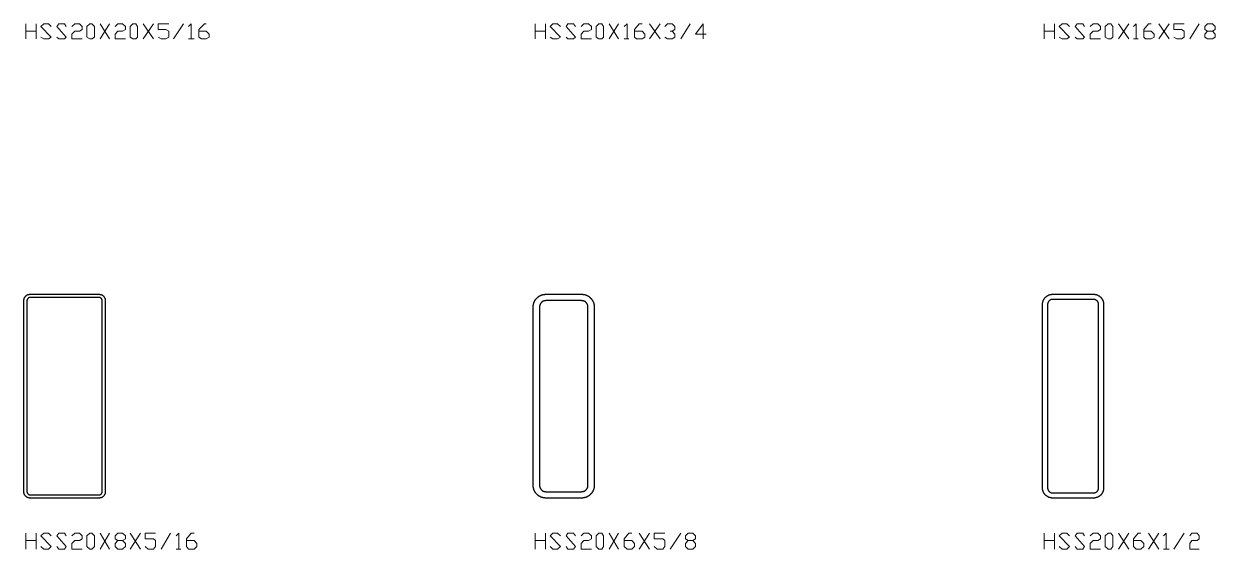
# Model space of a CAD drawing. Header units: inches. Extents: x 0 to 975, y -1305 to 34.
# Drawn here: x 0 to 116.9, y -255 to -203.5 of the extents above; entities that cross this region are included whole.
import ezdxf

# ---------------------------------------------------------------- set-up
doc = ezdxf.new("R2010")
doc.units = ezdxf.units.IN
doc.header["$MEASUREMENT"] = 0
doc.layers.add('AISC_STEEL', color=7, linetype='Continuous')

msp = doc.modelspace()

# ---------------------------------------------------------------- linework, layer by layer
at = {"color": 3, "lineweight": 0}
for p, q in [((0.2, -204.94), (0.2, -203.47)), ((1.22, -203.47), (1.22, -204.94)), ((7.49, -203.47), (8.41, -204.94)), ((7.49, -204.94), (8.41, -203.47)), ((11.73, -203.47), (12.74, -204.94)), ((11.73, -204.94), (12.74, -203.47)), ((14.68, -204.94), (15.69, -203.47)), ((50.18, -204.94), (50.18, -203.47)), ((51.2, -203.47), (51.2, -204.94)), ((57.47, -203.47), (58.39, -204.94)), ((57.47, -204.94), (58.39, -203.47)), ((61.43, -203.47), (62.45, -204.94)), ((61.43, -204.94), (62.45, -203.47)), ((64.48, -204.94), (65.4, -203.47)), ((100.16, -204.94), (100.16, -203.47)), ((101.18, -203.47), (101.18, -204.94)), ((107.45, -203.47), (108.46, -204.94)), ((107.45, -204.94), (108.46, -203.47)), ((111.41, -203.47), (112.43, -204.94)), ((111.41, -204.94), (112.43, -203.47)), ((114.46, -204.94), (115.38, -203.47)), ((0.2, -204.2), (1.22, -204.2)), ((50.18, -204.2), (51.2, -204.2)), ((100.16, -204.2), (101.18, -204.2)), ((6.47, -204.94), (6.47, -204.94)), ((10.71, -204.94), (10.71, -204.94)), ((16.15, -204.94), (16.71, -204.94)), ((56.45, -204.94), (56.45, -204.94)), ((58.94, -204.94), (59.4, -204.94)), ((106.43, -204.94), (106.43, -204.94)), ((108.92, -204.94), (109.39, -204.94)), ((0.2, -255.01), (0.2, -253.45)), ((1.22, -253.45), (1.22, -255.01)), ((7.49, -253.45), (8.41, -255.01)), ((7.49, -255.01), (8.41, -253.45)), ((10.44, -253.45), (11.45, -255.01)), ((10.44, -255.01), (11.45, -253.45)), ((13.48, -255.01), (14.4, -253.45)), ((50.18, -255.01), (50.18, -253.45)), ((51.2, -253.45), (51.2, -255.01)), ((57.47, -253.45), (58.39, -255.01)), ((57.47, -255.01), (58.39, -253.45)), ((60.42, -253.45), (61.43, -255.01)), ((60.42, -255.01), (61.43, -253.45)), ((63.46, -255.01), (64.48, -253.45)), ((100.16, -255.01), (100.16, -253.45)), ((101.18, -253.45), (101.18, -255.01)), ((107.45, -253.45), (108.46, -255.01)), ((107.45, -255.01), (108.46, -253.45)), ((110.4, -253.45), (111.41, -255.01)), ((110.4, -255.01), (111.41, -253.45)), ((112.89, -255.01), (113.9, -253.45)), ((0.2, -254.18), (1.22, -254.18)), ((50.18, -254.18), (51.2, -254.18)), ((100.16, -254.18), (101.18, -254.18)), ((6.47, -255.01), (6.47, -255.01)), ((14.96, -255.01), (15.42, -255.01)), ((56.45, -255.01), (56.45, -255.01)), ((106.43, -255.01), (106.43, -255.01)), ((111.88, -255.01), (112.43, -255.01))]:
    msp.add_line(p, q, dxfattribs=at)
for points in [[(1.68, -204.76), (1.95, -204.94), (2.41, -204.94), (2.69, -204.76), (1.68, -203.74), (1.95, -203.47), (2.41, -203.47), (2.69, -203.74)], [(3.24, -204.76), (3.43, -204.94), (3.98, -204.94), (4.17, -204.76), (3.24, -203.74), (3.43, -203.47), (3.98, -203.47), (4.17, -203.74)], [(4.72, -203.74), (5, -203.47), (5.46, -203.47), (5.73, -203.74), (5.73, -204.02), (5.46, -204.2), (5, -204.2), (4.72, -204.48), (4.72, -204.94), (5.73, -204.94)], [(8.96, -203.74), (9.24, -203.47), (9.7, -203.47), (9.98, -203.74), (9.98, -204.02), (9.7, -204.2), (9.24, -204.2), (8.96, -204.48), (8.96, -204.94), (9.98, -204.94)], [(13.2, -204.76), (13.48, -204.94), (13.94, -204.94), (14.22, -204.76), (14.22, -204.2), (13.94, -204.02), (13.2, -204.02), (13.2, -203.47), (14.22, -203.47)], [(16.15, -203.74), (16.43, -203.47), (16.43, -204.94)], [(17.17, -204.2), (17.91, -204.2), (18.18, -204.48), (18.18, -204.76), (17.91, -204.94), (17.45, -204.94), (17.17, -204.76), (17.17, -204.02), (17.72, -203.47), (17.91, -203.47)], [(51.66, -204.76), (51.93, -204.94), (52.4, -204.94), (52.67, -204.76), (51.66, -203.74), (51.93, -203.47), (52.4, -203.47), (52.67, -203.74)], [(53.23, -204.76), (53.41, -204.94), (53.96, -204.94), (54.15, -204.76), (53.23, -203.74), (53.41, -203.47), (53.96, -203.47), (54.15, -203.74)], [(54.7, -203.74), (54.98, -203.47), (55.44, -203.47), (55.72, -203.74), (55.72, -204.02), (55.44, -204.2), (54.98, -204.2), (54.7, -204.48), (54.7, -204.94), (55.72, -204.94)], [(58.94, -203.74), (59.22, -203.47), (59.22, -204.94)], [(59.96, -204.2), (60.69, -204.2), (60.97, -204.48), (60.97, -204.76), (60.69, -204.94), (60.14, -204.94), (59.96, -204.76), (59.96, -204.02), (60.42, -203.47), (60.69, -203.47)], [(62.91, -203.74), (63.18, -203.47), (63.65, -203.47), (63.92, -203.74), (63.92, -204.02), (63.65, -204.2), (63.46, -204.2)], [(66.97, -204.48), (65.95, -204.48), (66.69, -203.47), (66.69, -204.94)], [(101.64, -204.76), (101.92, -204.94), (102.38, -204.94), (102.65, -204.76), (101.64, -203.74), (101.92, -203.47), (102.38, -203.47), (102.65, -203.74)], [(103.21, -204.76), (103.39, -204.94), (103.94, -204.94), (104.13, -204.76), (103.21, -203.74), (103.39, -203.47), (103.94, -203.47), (104.13, -203.74)], [(104.68, -203.74), (104.96, -203.47), (105.42, -203.47), (105.7, -203.74), (105.7, -204.02), (105.42, -204.2), (104.96, -204.2), (104.68, -204.48), (104.68, -204.94), (105.7, -204.94)], [(108.92, -203.74), (109.2, -203.47), (109.2, -204.94)], [(109.94, -204.2), (110.68, -204.2), (110.95, -204.48), (110.95, -204.76), (110.68, -204.94), (110.12, -204.94), (109.94, -204.76), (109.94, -204.02), (110.4, -203.47), (110.68, -203.47)], [(112.89, -204.76), (113.17, -204.94), (113.63, -204.94), (113.9, -204.76), (113.9, -204.2), (113.63, -204.02), (112.89, -204.02), (112.89, -203.47), (113.9, -203.47)], [(116.67, -204.2), (116.95, -204.48), (116.95, -204.76), (116.67, -204.94), (116.21, -204.94), (115.93, -204.76), (115.93, -204.48), (116.21, -204.2), (116.67, -204.2), (116.95, -204.02), (116.95, -203.74), (116.67, -203.47), (116.21, -203.47), (115.93, -203.74), (115.93, -204.02), (116.21, -204.2)], [(63.65, -204.2), (63.92, -204.48), (63.92, -204.76), (63.65, -204.94), (63.18, -204.94), (62.91, -204.76)], [(1.68, -254.74), (1.95, -255.01), (2.41, -255.01), (2.69, -254.74), (1.68, -253.72), (1.95, -253.45), (2.41, -253.45), (2.69, -253.72)], [(3.24, -254.74), (3.43, -255.01), (3.98, -255.01), (4.17, -254.74), (3.24, -253.72), (3.43, -253.45), (3.98, -253.45), (4.17, -253.72)], [(4.72, -253.72), (5, -253.45), (5.46, -253.45), (5.73, -253.72), (5.73, -254), (5.46, -254.18), (5, -254.18), (4.72, -254.46), (4.72, -255.01), (5.73, -255.01)], [(9.7, -254.18), (9.98, -254.46), (9.98, -254.74), (9.7, -255.01), (9.24, -255.01), (8.96, -254.74), (8.96, -254.46), (9.24, -254.18), (9.7, -254.18), (9.98, -254), (9.98, -253.72), (9.7, -253.45), (9.24, -253.45), (8.96, -253.72), (8.96, -254), (9.24, -254.18)], [(11.91, -254.74), (12.19, -255.01), (12.74, -255.01), (12.93, -254.74), (12.93, -254.18), (12.74, -254), (11.91, -254), (11.91, -253.45), (12.93, -253.45)], [(14.96, -253.72), (15.23, -253.45), (15.23, -255.01)], [(15.97, -254.18), (16.71, -254.18), (16.98, -254.46), (16.98, -254.74), (16.71, -255.01), (16.15, -255.01), (15.97, -254.74), (15.97, -254), (16.43, -253.45), (16.71, -253.45)], [(51.66, -254.74), (51.93, -255.01), (52.4, -255.01), (52.67, -254.74), (51.66, -253.72), (51.93, -253.45), (52.4, -253.45), (52.67, -253.72)], [(53.23, -254.74), (53.41, -255.01), (53.96, -255.01), (54.15, -254.74), (53.23, -253.72), (53.41, -253.45), (53.96, -253.45), (54.15, -253.72)], [(54.7, -253.72), (54.98, -253.45), (55.44, -253.45), (55.72, -253.72), (55.72, -254), (55.44, -254.18), (54.98, -254.18), (54.7, -254.46), (54.7, -255.01), (55.72, -255.01)], [(58.94, -254.18), (59.68, -254.18), (59.96, -254.46), (59.96, -254.74), (59.68, -255.01), (59.22, -255.01), (58.94, -254.74), (58.94, -254), (59.4, -253.45), (59.68, -253.45)], [(61.89, -254.74), (62.17, -255.01), (62.72, -255.01), (62.91, -254.74), (62.91, -254.18), (62.72, -254), (61.89, -254), (61.89, -253.45), (62.91, -253.45)], [(65.67, -254.18), (65.95, -254.46), (65.95, -254.74), (65.67, -255.01), (65.21, -255.01), (64.94, -254.74), (64.94, -254.46), (65.21, -254.18), (65.67, -254.18), (65.95, -254), (65.95, -253.72), (65.67, -253.45), (65.21, -253.45), (64.94, -253.72), (64.94, -254), (65.21, -254.18)], [(101.64, -254.74), (101.92, -255.01), (102.38, -255.01), (102.65, -254.74), (101.64, -253.72), (101.92, -253.45), (102.38, -253.45), (102.65, -253.72)], [(103.21, -254.74), (103.39, -255.01), (103.94, -255.01), (104.13, -254.74), (103.21, -253.72), (103.39, -253.45), (103.94, -253.45), (104.13, -253.72)], [(104.68, -253.72), (104.96, -253.45), (105.42, -253.45), (105.7, -253.72), (105.7, -254), (105.42, -254.18), (104.96, -254.18), (104.68, -254.46), (104.68, -255.01), (105.7, -255.01)], [(108.92, -254.18), (109.66, -254.18), (109.94, -254.46), (109.94, -254.74), (109.66, -255.01), (109.2, -255.01), (108.92, -254.74), (108.92, -254), (109.39, -253.45), (109.66, -253.45)], [(111.88, -253.72), (112.15, -253.45), (112.15, -255.01)], [(114.46, -253.72), (114.64, -253.45), (115.19, -253.45), (115.38, -253.72), (115.38, -254), (115.19, -254.18), (114.64, -254.18), (114.46, -254.46), (114.46, -255.01), (115.38, -255.01)]]:
    msp.add_lwpolyline(points, dxfattribs=at)
for points in [[(6.47, -204.94), (6.19, -204.76), (6.19, -203.74), (6.47, -203.47), (6.66, -203.47), (6.93, -203.74), (6.93, -204.76), (6.66, -204.94)], [(10.71, -204.94), (10.44, -204.76), (10.44, -203.74), (10.71, -203.47), (10.99, -203.47), (11.17, -203.74), (11.17, -204.76), (10.99, -204.94)], [(56.45, -204.94), (56.18, -204.76), (56.18, -203.74), (56.45, -203.47), (56.73, -203.47), (56.91, -203.74), (56.91, -204.76), (56.73, -204.94)], [(106.43, -204.94), (106.16, -204.76), (106.16, -203.74), (106.43, -203.47), (106.71, -203.47), (106.9, -203.74), (106.9, -204.76), (106.71, -204.94)], [(6.47, -255.01), (6.19, -254.74), (6.19, -253.72), (6.47, -253.45), (6.66, -253.45), (6.93, -253.72), (6.93, -254.74), (6.66, -255.01)], [(56.45, -255.01), (56.18, -254.74), (56.18, -253.72), (56.45, -253.45), (56.73, -253.45), (56.91, -253.72), (56.91, -254.74), (56.73, -255.01)], [(106.43, -255.01), (106.16, -254.74), (106.16, -253.72), (106.43, -253.45), (106.71, -253.45), (106.9, -253.72), (106.9, -254.74), (106.71, -255.01)]]:
    msp.add_lwpolyline(points, close=True, dxfattribs=at)
at = {"layer": 'AISC_STEEL'}
for points in [[(7.38, -230), (7.4, -230), (7.43, -230), (7.46, -230.01), (7.49, -230.01), (7.52, -230.02), (7.55, -230.03), (7.58, -230.03), (7.61, -230.04), (7.63, -230.06), (7.66, -230.07), (7.69, -230.08), (7.71, -230.1), (7.74, -230.12), (7.76, -230.13), (7.78, -230.15), (7.81, -230.17), (7.83, -230.19), (7.85, -230.22), (7.87, -230.24), (7.88, -230.26), (7.9, -230.29), (7.92, -230.31), (7.93, -230.34), (7.94, -230.37), (7.96, -230.39), (7.97, -230.42), (7.97, -230.45), (7.98, -230.48), (7.99, -230.51), (7.99, -230.54), (8, -230.57), (8, -230.6), (8, -230.62), (8, -249.38), (8, -249.4), (8, -249.43), (7.99, -249.46), (7.99, -249.49), (7.98, -249.52), (7.97, -249.55), (7.97, -249.58), (7.96, -249.61), (7.94, -249.63), (7.93, -249.66), (7.92, -249.69), (7.9, -249.71), (7.88, -249.74), (7.87, -249.76), (7.85, -249.78), (7.83, -249.81), (7.81, -249.83), (7.78, -249.85), (7.76, -249.87), (7.74, -249.88), (7.71, -249.9), (7.69, -249.92), (7.66, -249.93), (7.63, -249.94), (7.61, -249.96), (7.58, -249.97), (7.55, -249.97), (7.52, -249.98), (7.49, -249.99), (7.46, -249.99), (7.43, -250), (7.4, -250), (7.38, -250), (0.62, -250), (0.6, -250), (0.57, -250), (0.54, -249.99), (0.51, -249.99), (0.48, -249.98), (0.45, -249.97), (0.42, -249.97), (0.39, -249.96), (0.37, -249.94), (0.34, -249.93), (0.31, -249.92), (0.29, -249.9), (0.26, -249.88), (0.24, -249.87), (0.22, -249.85), (0.19, -249.83), (0.17, -249.81), (0.15, -249.78), (0.13, -249.76), (0.12, -249.74), (0.1, -249.71), (0.08, -249.69), (0.07, -249.66), (0.06, -249.63), (0.04, -249.61), (0.03, -249.58), (0.03, -249.55), (0.02, -249.52), (0.01, -249.49), (0.01, -249.46), (0, -249.43), (0, -249.4), (0, -249.38), (0, -230.62), (0, -230.6), (0, -230.57), (0.01, -230.54), (0.01, -230.51), (0.02, -230.48), (0.03, -230.45), (0.03, -230.42), (0.04, -230.39), (0.06, -230.37), (0.07, -230.34), (0.08, -230.31), (0.1, -230.29), (0.12, -230.26), (0.13, -230.24), (0.15, -230.22), (0.17, -230.19), (0.19, -230.17), (0.22, -230.15), (0.24, -230.13), (0.26, -230.12), (0.29, -230.1), (0.31, -230.08), (0.34, -230.07), (0.37, -230.06), (0.39, -230.04), (0.42, -230.03), (0.45, -230.03), (0.48, -230.02), (0.51, -230.01), (0.54, -230.01), (0.57, -230), (0.6, -230), (0.62, -230)], [(0.62, -230.31), (0.6, -230.31), (0.57, -230.32), (0.54, -230.32), (0.51, -230.33), (0.49, -230.35), (0.46, -230.36), (0.44, -230.38), (0.41, -230.39), (0.39, -230.41), (0.38, -230.44), (0.36, -230.46), (0.35, -230.49), (0.33, -230.51), (0.32, -230.54), (0.32, -230.57), (0.31, -230.6), (0.31, -230.62), (0.31, -249.38), (0.31, -249.4), (0.32, -249.43), (0.32, -249.46), (0.33, -249.49), (0.35, -249.51), (0.36, -249.54), (0.38, -249.56), (0.39, -249.59), (0.41, -249.61), (0.44, -249.62), (0.46, -249.64), (0.49, -249.65), (0.51, -249.67), (0.54, -249.68), (0.57, -249.68), (0.6, -249.69), (0.62, -249.69), (7.38, -249.69), (7.4, -249.69), (7.43, -249.68), (7.46, -249.68), (7.49, -249.67), (7.51, -249.65), (7.54, -249.64), (7.56, -249.62), (7.59, -249.61), (7.61, -249.59), (7.62, -249.56), (7.64, -249.54), (7.65, -249.51), (7.67, -249.49), (7.68, -249.46), (7.68, -249.43), (7.69, -249.4), (7.69, -249.38), (7.69, -230.62), (7.69, -230.6), (7.68, -230.57), (7.68, -230.54), (7.67, -230.51), (7.65, -230.49), (7.64, -230.46), (7.62, -230.44), (7.61, -230.41), (7.59, -230.39), (7.56, -230.38), (7.54, -230.36), (7.51, -230.35), (7.49, -230.33), (7.46, -230.32), (7.43, -230.32), (7.4, -230.31), (7.38, -230.31)], [(54.75, -230), (54.78, -230), (54.81, -230), (54.84, -230), (54.87, -230.01), (54.9, -230.01), (54.93, -230.01), (54.96, -230.02), (54.99, -230.02), (55.02, -230.03), (55.04, -230.04), (55.07, -230.04), (55.1, -230.05), (55.13, -230.06), (55.16, -230.07), (55.19, -230.08), (55.21, -230.09), (55.24, -230.1), (55.27, -230.11), (55.3, -230.13), (55.32, -230.14), (55.35, -230.15), (55.38, -230.17), (55.4, -230.18), (55.43, -230.2), (55.45, -230.21), (55.48, -230.23), (55.5, -230.25), (55.52, -230.27), (55.55, -230.29), (55.57, -230.31), (55.59, -230.33), (55.61, -230.35), (55.63, -230.37), (55.65, -230.39), (55.67, -230.41), (55.69, -230.43), (55.71, -230.45), (55.73, -230.48), (55.75, -230.5), (55.77, -230.52), (55.79, -230.55), (55.8, -230.57), (55.82, -230.6), (55.83, -230.62), (55.85, -230.65), (55.86, -230.68), (55.87, -230.7), (55.89, -230.73), (55.9, -230.76), (55.91, -230.79), (55.92, -230.81), (55.93, -230.84), (55.94, -230.87), (55.95, -230.9), (55.96, -230.93), (55.96, -230.96), (55.97, -230.98), (55.98, -231.01), (55.98, -231.04), (55.99, -231.07), (55.99, -231.1), (55.99, -231.13), (56, -231.16), (56, -231.19), (56, -231.22), (56, -231.25), (56, -248.75), (56, -248.78), (56, -248.81), (56, -248.84), (55.99, -248.87), (55.99, -248.9), (55.99, -248.93), (55.98, -248.96), (55.98, -248.99), (55.97, -249.02), (55.96, -249.04), (55.96, -249.07), (55.95, -249.1), (55.94, -249.13), (55.93, -249.16), (55.92, -249.19), (55.91, -249.21), (55.9, -249.24), (55.89, -249.27), (55.87, -249.3), (55.86, -249.32), (55.85, -249.35), (55.83, -249.38), (55.82, -249.4), (55.8, -249.43), (55.79, -249.45), (55.77, -249.48), (55.75, -249.5), (55.73, -249.52), (55.71, -249.55), (55.69, -249.57), (55.67, -249.59), (55.65, -249.61), (55.63, -249.63), (55.61, -249.65), (55.59, -249.67), (55.57, -249.69), (55.55, -249.71), (55.52, -249.73), (55.5, -249.75), (55.48, -249.77), (55.45, -249.79), (55.43, -249.8), (55.4, -249.82), (55.38, -249.83), (55.35, -249.85), (55.32, -249.86), (55.3, -249.87), (55.27, -249.89), (55.24, -249.9), (55.21, -249.91), (55.19, -249.92), (55.16, -249.93), (55.13, -249.94), (55.1, -249.95), (55.07, -249.96), (55.04, -249.96), (55.02, -249.97), (54.99, -249.98), (54.96, -249.98), (54.93, -249.99), (54.9, -249.99), (54.87, -249.99), (54.84, -250), (54.81, -250), (54.78, -250), (54.75, -250), (51.25, -250), (51.22, -250), (51.19, -250), (51.16, -250), (51.13, -249.99), (51.1, -249.99), (51.07, -249.99), (51.04, -249.98), (51.01, -249.98), (50.98, -249.97), (50.96, -249.96), (50.93, -249.96), (50.9, -249.95), (50.87, -249.94), (50.84, -249.93), (50.81, -249.92), (50.79, -249.91), (50.76, -249.9), (50.73, -249.89), (50.7, -249.87), (50.68, -249.86), (50.65, -249.85), (50.62, -249.83), (50.6, -249.82), (50.57, -249.8), (50.55, -249.79), (50.52, -249.77), (50.5, -249.75), (50.48, -249.73), (50.45, -249.71), (50.43, -249.69), (50.41, -249.67), (50.39, -249.65), (50.37, -249.63), (50.35, -249.61), (50.33, -249.59), (50.31, -249.57), (50.29, -249.55), (50.27, -249.52), (50.25, -249.5), (50.23, -249.48), (50.21, -249.45), (50.2, -249.43), (50.18, -249.4), (50.17, -249.38), (50.15, -249.35), (50.14, -249.32), (50.13, -249.3), (50.11, -249.27), (50.1, -249.24), (50.09, -249.21), (50.08, -249.19), (50.07, -249.16), (50.06, -249.13), (50.05, -249.1), (50.04, -249.07), (50.04, -249.04), (50.03, -249.02), (50.02, -248.99), (50.02, -248.96), (50.01, -248.93), (50.01, -248.9), (50.01, -248.87), (50, -248.84), (50, -248.81), (50, -248.78), (50, -248.75), (50, -231.25), (50, -231.22), (50, -231.19), (50, -231.16), (50.01, -231.13), (50.01, -231.1), (50.01, -231.07), (50.02, -231.04), (50.02, -231.01), (50.03, -230.98), (50.04, -230.96), (50.04, -230.93), (50.05, -230.9), (50.06, -230.87), (50.07, -230.84), (50.08, -230.81), (50.09, -230.79), (50.1, -230.76), (50.11, -230.73), (50.13, -230.7), (50.14, -230.68), (50.15, -230.65), (50.17, -230.62), (50.18, -230.6), (50.2, -230.57), (50.21, -230.55), (50.23, -230.52), (50.25, -230.5), (50.27, -230.48), (50.29, -230.45), (50.31, -230.43), (50.33, -230.41), (50.35, -230.39), (50.37, -230.37), (50.39, -230.35), (50.41, -230.33), (50.43, -230.31), (50.45, -230.29), (50.48, -230.27), (50.5, -230.25), (50.52, -230.23), (50.55, -230.21), (50.57, -230.2), (50.6, -230.18), (50.62, -230.17), (50.65, -230.15), (50.68, -230.14), (50.7, -230.13), (50.73, -230.11), (50.76, -230.1), (50.79, -230.09), (50.81, -230.08), (50.84, -230.07), (50.87, -230.06), (50.9, -230.05), (50.93, -230.04), (50.96, -230.04), (50.98, -230.03), (51.01, -230.02), (51.04, -230.02), (51.07, -230.01), (51.1, -230.01), (51.13, -230.01), (51.16, -230), (51.19, -230), (51.22, -230), (51.25, -230)], [(105, -230), (105.03, -230), (105.06, -230), (105.09, -230), (105.12, -230.01), (105.15, -230.01), (105.18, -230.02), (105.21, -230.02), (105.23, -230.03), (105.26, -230.04), (105.29, -230.04), (105.32, -230.05), (105.35, -230.06), (105.38, -230.07), (105.4, -230.08), (105.43, -230.1), (105.46, -230.11), (105.48, -230.12), (105.51, -230.14), (105.53, -230.15), (105.56, -230.17), (105.58, -230.19), (105.61, -230.21), (105.63, -230.22), (105.65, -230.24), (105.67, -230.26), (105.7, -230.28), (105.72, -230.3), (105.74, -230.33), (105.76, -230.35), (105.78, -230.37), (105.79, -230.39), (105.81, -230.42), (105.83, -230.44), (105.85, -230.47), (105.86, -230.49), (105.88, -230.52), (105.89, -230.54), (105.9, -230.57), (105.92, -230.6), (105.93, -230.62), (105.94, -230.65), (105.95, -230.68), (105.96, -230.71), (105.96, -230.74), (105.97, -230.77), (105.98, -230.79), (105.98, -230.82), (105.99, -230.85), (105.99, -230.88), (106, -230.91), (106, -230.94), (106, -230.97), (106, -231), (106, -249), (106, -249.03), (106, -249.06), (106, -249.09), (105.99, -249.12), (105.99, -249.15), (105.98, -249.18), (105.98, -249.21), (105.97, -249.23), (105.96, -249.26), (105.96, -249.29), (105.95, -249.32), (105.94, -249.35), (105.93, -249.38), (105.92, -249.4), (105.9, -249.43), (105.89, -249.46), (105.88, -249.48), (105.86, -249.51), (105.85, -249.53), (105.83, -249.56), (105.81, -249.58), (105.79, -249.61), (105.78, -249.63), (105.76, -249.65), (105.74, -249.67), (105.72, -249.7), (105.7, -249.72), (105.67, -249.74), (105.65, -249.76), (105.63, -249.78), (105.61, -249.79), (105.58, -249.81), (105.56, -249.83), (105.53, -249.85), (105.51, -249.86), (105.48, -249.88), (105.46, -249.89), (105.43, -249.9), (105.4, -249.92), (105.38, -249.93), (105.35, -249.94), (105.32, -249.95), (105.29, -249.96), (105.26, -249.96), (105.23, -249.97), (105.21, -249.98), (105.18, -249.98), (105.15, -249.99), (105.12, -249.99), (105.09, -250), (105.06, -250), (105.03, -250), (105, -250), (101, -250), (100.97, -250), (100.94, -250), (100.91, -250), (100.88, -249.99), (100.85, -249.99), (100.82, -249.98), (100.79, -249.98), (100.77, -249.97), (100.74, -249.96), (100.71, -249.96), (100.68, -249.95), (100.65, -249.94), (100.62, -249.93), (100.6, -249.92), (100.57, -249.9), (100.54, -249.89), (100.52, -249.88), (100.49, -249.86), (100.47, -249.85), (100.44, -249.83), (100.42, -249.81), (100.39, -249.79), (100.37, -249.78), (100.35, -249.76), (100.33, -249.74), (100.3, -249.72), (100.28, -249.7), (100.26, -249.67), (100.24, -249.65), (100.22, -249.63), (100.21, -249.61), (100.19, -249.58), (100.17, -249.56), (100.15, -249.53), (100.14, -249.51), (100.12, -249.48), (100.11, -249.46), (100.1, -249.43), (100.08, -249.4), (100.07, -249.38), (100.06, -249.35), (100.05, -249.32), (100.04, -249.29), (100.04, -249.26), (100.03, -249.23), (100.02, -249.21), (100.02, -249.18), (100.01, -249.15), (100.01, -249.12), (100, -249.09), (100, -249.06), (100, -249.03), (100, -249), (100, -231), (100, -230.97), (100, -230.94), (100, -230.91), (100.01, -230.88), (100.01, -230.85), (100.02, -230.82), (100.02, -230.79), (100.03, -230.77), (100.04, -230.74), (100.04, -230.71), (100.05, -230.68), (100.06, -230.65), (100.07, -230.62), (100.08, -230.6), (100.1, -230.57), (100.11, -230.54), (100.12, -230.52), (100.14, -230.49), (100.15, -230.47), (100.17, -230.44), (100.19, -230.42), (100.21, -230.39), (100.22, -230.37), (100.24, -230.35), (100.26, -230.33), (100.28, -230.3), (100.3, -230.28), (100.33, -230.26), (100.35, -230.24), (100.37, -230.22), (100.39, -230.21), (100.42, -230.19), (100.44, -230.17), (100.47, -230.15), (100.49, -230.14), (100.52, -230.12), (100.54, -230.11), (100.57, -230.1), (100.6, -230.08), (100.62, -230.07), (100.65, -230.06), (100.68, -230.05), (100.71, -230.04), (100.74, -230.04), (100.77, -230.03), (100.79, -230.02), (100.82, -230.02), (100.85, -230.01), (100.88, -230.01), (100.91, -230), (100.94, -230), (100.97, -230), (101, -230)], [(51.25, -230.62), (51.22, -230.63), (51.19, -230.63), (51.16, -230.63), (51.13, -230.64), (51.1, -230.64), (51.07, -230.65), (51.05, -230.66), (51.02, -230.67), (50.99, -230.68), (50.96, -230.69), (50.94, -230.71), (50.91, -230.72), (50.89, -230.74), (50.86, -230.76), (50.84, -230.78), (50.82, -230.8), (50.8, -230.82), (50.78, -230.84), (50.76, -230.86), (50.74, -230.89), (50.72, -230.91), (50.71, -230.94), (50.69, -230.96), (50.68, -230.99), (50.67, -231.02), (50.66, -231.05), (50.65, -231.07), (50.64, -231.1), (50.64, -231.13), (50.63, -231.16), (50.63, -231.19), (50.63, -231.22), (50.62, -231.25), (50.62, -248.75), (50.63, -248.78), (50.63, -248.81), (50.63, -248.84), (50.64, -248.87), (50.64, -248.9), (50.65, -248.93), (50.66, -248.95), (50.67, -248.98), (50.68, -249.01), (50.69, -249.04), (50.71, -249.06), (50.72, -249.09), (50.74, -249.11), (50.76, -249.14), (50.78, -249.16), (50.8, -249.18), (50.82, -249.2), (50.84, -249.22), (50.86, -249.24), (50.89, -249.26), (50.91, -249.28), (50.94, -249.29), (50.96, -249.31), (50.99, -249.32), (51.02, -249.33), (51.05, -249.34), (51.07, -249.35), (51.1, -249.36), (51.13, -249.36), (51.16, -249.37), (51.19, -249.37), (51.22, -249.37), (51.25, -249.38), (54.75, -249.38), (54.78, -249.37), (54.81, -249.37), (54.84, -249.37), (54.87, -249.36), (54.9, -249.36), (54.93, -249.35), (54.95, -249.34), (54.98, -249.33), (55.01, -249.32), (55.04, -249.31), (55.06, -249.29), (55.09, -249.28), (55.11, -249.26), (55.14, -249.24), (55.16, -249.22), (55.18, -249.2), (55.2, -249.18), (55.22, -249.16), (55.24, -249.14), (55.26, -249.11), (55.28, -249.09), (55.29, -249.06), (55.31, -249.04), (55.32, -249.01), (55.33, -248.98), (55.34, -248.95), (55.35, -248.93), (55.36, -248.9), (55.36, -248.87), (55.37, -248.84), (55.37, -248.81), (55.37, -248.78), (55.38, -248.75), (55.38, -231.25), (55.37, -231.22), (55.37, -231.19), (55.37, -231.16), (55.36, -231.13), (55.36, -231.1), (55.35, -231.07), (55.34, -231.05), (55.33, -231.02), (55.32, -230.99), (55.31, -230.96), (55.29, -230.94), (55.28, -230.91), (55.26, -230.89), (55.24, -230.86), (55.22, -230.84), (55.2, -230.82), (55.18, -230.8), (55.16, -230.78), (55.14, -230.76), (55.11, -230.74), (55.09, -230.72), (55.06, -230.71), (55.04, -230.69), (55.01, -230.68), (54.98, -230.67), (54.95, -230.66), (54.93, -230.65), (54.9, -230.64), (54.87, -230.64), (54.84, -230.63), (54.81, -230.63), (54.78, -230.63), (54.75, -230.62)], [(101, -230.5), (100.97, -230.5), (100.94, -230.5), (100.91, -230.51), (100.88, -230.51), (100.86, -230.52), (100.83, -230.53), (100.8, -230.54), (100.78, -230.55), (100.75, -230.57), (100.73, -230.58), (100.7, -230.6), (100.68, -230.62), (100.66, -230.64), (100.64, -230.66), (100.62, -230.68), (100.6, -230.7), (100.58, -230.73), (100.57, -230.75), (100.55, -230.78), (100.54, -230.8), (100.53, -230.83), (100.52, -230.86), (100.51, -230.88), (100.51, -230.91), (100.5, -230.94), (100.5, -230.97), (100.5, -231), (100.5, -249), (100.5, -249.03), (100.5, -249.06), (100.51, -249.09), (100.51, -249.12), (100.52, -249.14), (100.53, -249.17), (100.54, -249.2), (100.55, -249.22), (100.57, -249.25), (100.58, -249.27), (100.6, -249.3), (100.62, -249.32), (100.64, -249.34), (100.66, -249.36), (100.68, -249.38), (100.7, -249.4), (100.73, -249.42), (100.75, -249.43), (100.78, -249.45), (100.8, -249.46), (100.83, -249.47), (100.86, -249.48), (100.88, -249.49), (100.91, -249.49), (100.94, -249.5), (100.97, -249.5), (101, -249.5), (105, -249.5), (105.03, -249.5), (105.06, -249.5), (105.09, -249.49), (105.12, -249.49), (105.14, -249.48), (105.17, -249.47), (105.2, -249.46), (105.22, -249.45), (105.25, -249.43), (105.27, -249.42), (105.3, -249.4), (105.32, -249.38), (105.34, -249.36), (105.36, -249.34), (105.38, -249.32), (105.4, -249.3), (105.42, -249.27), (105.43, -249.25), (105.45, -249.22), (105.46, -249.2), (105.47, -249.17), (105.48, -249.14), (105.49, -249.12), (105.49, -249.09), (105.5, -249.06), (105.5, -249.03), (105.5, -249), (105.5, -231), (105.5, -230.97), (105.5, -230.94), (105.49, -230.91), (105.49, -230.88), (105.48, -230.86), (105.47, -230.83), (105.46, -230.8), (105.45, -230.78), (105.43, -230.75), (105.42, -230.73), (105.4, -230.7), (105.38, -230.68), (105.36, -230.66), (105.34, -230.64), (105.32, -230.62), (105.3, -230.6), (105.27, -230.58), (105.25, -230.57), (105.22, -230.55), (105.2, -230.54), (105.17, -230.53), (105.14, -230.52), (105.12, -230.51), (105.09, -230.51), (105.06, -230.5), (105.03, -230.5), (105, -230.5)]]:
    msp.add_lwpolyline(points, close=True, dxfattribs=at)

doc.saveas('drawing.dxf')
